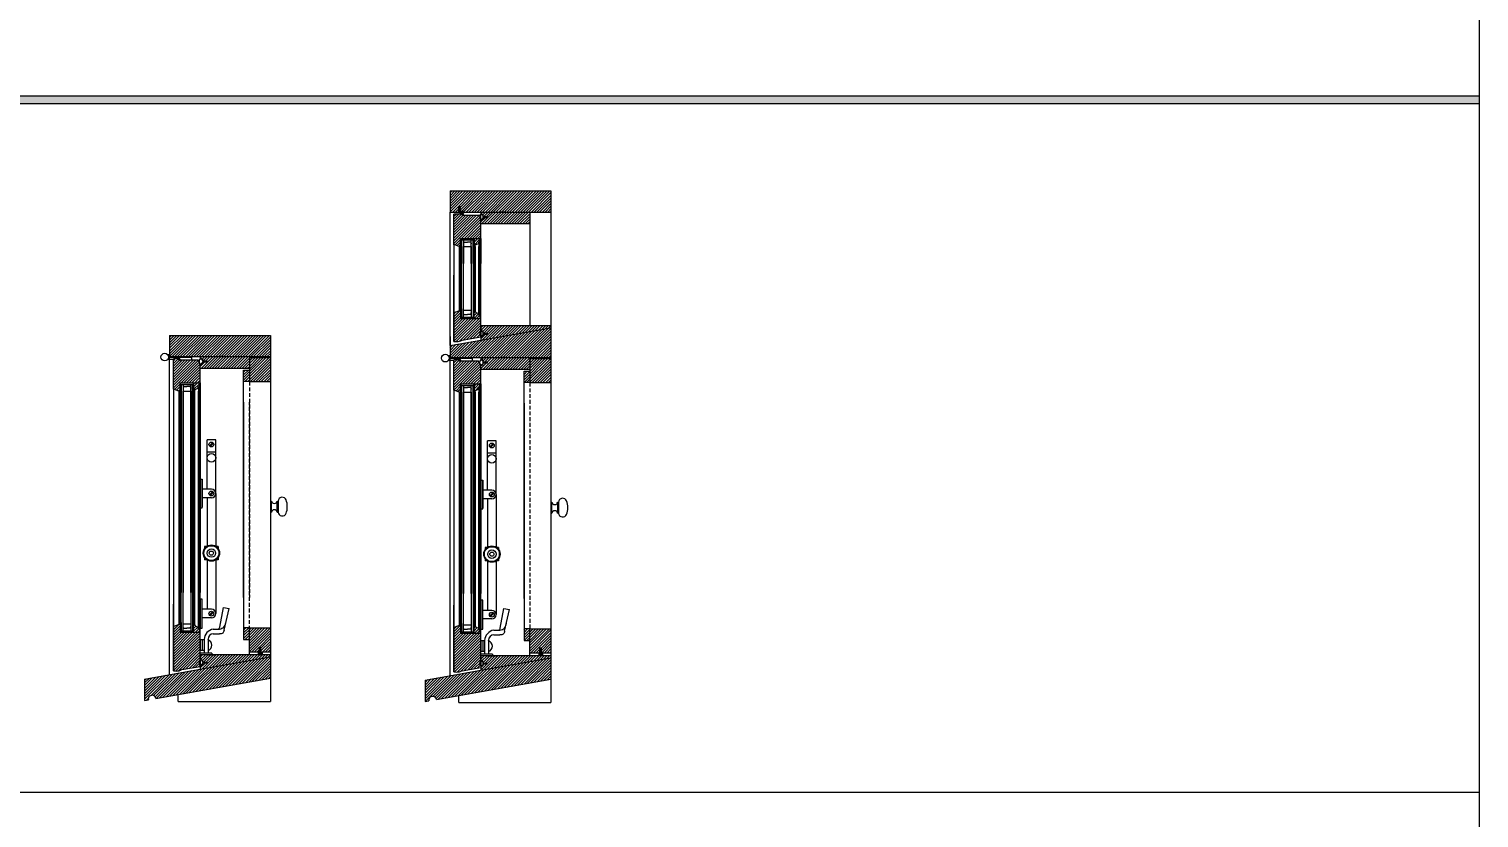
# Model space of a CAD drawing. Header units: inches. Extents: x 1985 to 11287, y 379 to 3234.
# Drawn here: x 8972.1 to 9066.4, y 1465.5 to 1516.9 of the extents above; entities that cross this region are included whole.
import ezdxf

# ---------------------------------------------------------------- set-up
doc = ezdxf.new("R2010")
doc.units = ezdxf.units.IN
doc.header["$MEASUREMENT"] = 0
doc.linetypes.add('HIDDEN', pattern=[0.375, 0.25, -0.125])
for name, color, linetype in [('glass 99', 6, 'CONTINUOUS'), ('glazing tape 99', 7, 'CONTINUOUS'), ('hardware 99', 94, 'CONTINUOUS'), ('hatch 99', 1, 'CONTINUOUS'), ('screen 99', 4, 'CONTINUOUS'), ('separation 99', 3, 'CONTINUOUS'), ('weatherstripping 99', 5, 'CONTINUOUS'), ('wood detail 99', 7, 'CONTINUOUS')]:
    doc.layers.add(name, color=color, linetype=linetype)
pattern_1 = [(45, (8568.73304, 1927.68147), (-0.088388348, 0.088388348), [])]

msp = doc.modelspace()

# ---------------------------------------------------------------- hatches: boundary and pattern name
at = {"layer": 'glazing tape 99'}
h = msp.add_hatch(color=256, dxfattribs=at)
h.paths.add_polyline_path([(9000.224884, 1502.689541), (9000.162384, 1502.689541), (9000.162384, 1503.225256), (9000.224884, 1503.225256)])
h.paths.add_polyline_path([(9001.037384, 1502.689541), (9000.974884, 1502.689541), (9000.974884, 1503.225256), (9001.037384, 1503.225256)])
h = msp.add_hatch(color=256, dxfattribs=at)
h.paths.add_polyline_path([(9000.224884, 1498.53966), (9000.162384, 1498.53966), (9000.162384, 1498.003945), (9000.224884, 1498.003945)])
h.paths.add_polyline_path([(9001.037384, 1498.53966), (9000.974884, 1498.53966), (9000.974884, 1498.003945), (9001.037384, 1498.003945)])
h = msp.add_hatch(color=256, dxfattribs=at)
h.paths.add_polyline_path([(8981.984291, 1493.281457), (8981.921791, 1493.281457), (8981.921791, 1493.817172), (8981.984291, 1493.817172)])
h.paths.add_polyline_path([(8982.796791, 1493.281457), (8982.734291, 1493.281457), (8982.734291, 1493.817172), (8982.796791, 1493.817172)])
h = msp.add_hatch(color=256, dxfattribs=at)
h.paths.add_polyline_path([(9000.224884, 1493.215335), (9000.162384, 1493.215335), (9000.162384, 1493.751049), (9000.224884, 1493.751049)])
h.paths.add_polyline_path([(9001.037384, 1493.215335), (9000.974884, 1493.215335), (9000.974884, 1493.751049), (9001.037384, 1493.751049)])
h = msp.add_hatch(color=256, dxfattribs=at)
h.paths.add_polyline_path([(8981.984291, 1478.131575), (8981.921791, 1478.131575), (8981.921791, 1477.595861), (8981.984291, 1477.595861)])
h.paths.add_polyline_path([(8982.796791, 1478.131575), (8982.734291, 1478.131575), (8982.734291, 1477.595861), (8982.796791, 1477.595861)])
h = msp.add_hatch(color=256, dxfattribs=at)
h.paths.add_polyline_path([(9000.224884, 1478.065453), (9000.162384, 1478.065453), (9000.162384, 1477.529739), (9000.224884, 1477.529739)])
h.paths.add_polyline_path([(9001.037384, 1478.065453), (9000.974884, 1478.065453), (9000.974884, 1477.529739), (9001.037384, 1477.529739)])
at = {"layer": 'hatch 99'}
h = msp.add_hatch(dxfattribs=at)
h.set_pattern_fill('ANSI31', color=256, style=0)
h.set_pattern_definition(pattern_1)
h.paths.add_polyline_path([(9006.037384, 1506.314541), (8999.474884, 1506.314541), (8999.474884, 1504.939541), (9000.037433, 1504.939541), (9000.037433, 1505.314541), (9000.107433, 1505.314541), (9000.107433, 1505.002041), (9000.357433, 1505.002041), (9000.357433, 1504.939541), (9006.037384, 1504.939541)])
h.paths.add_polyline_path([(9004.662384, 1504.939541), (9001.474884, 1504.939541), (9001.474884, 1504.814541, -0.365977382), (9001.659761, 1504.658291), (9001.912384, 1504.658291), (9001.912384, 1504.595791), (9001.659761, 1504.595791, -0.365977382), (9001.474884, 1504.439541), (9001.474884, 1504.189541), (9004.662384, 1504.189541)])
h = msp.add_hatch(dxfattribs=at)
h.set_pattern_fill('ANSI31', color=256, style=0)
h.set_pattern_definition(pattern_1)
h.paths.add_polyline_path([(9001.474884, 1504.73085), (9000.28703, 1504.73085, 0.141972216), (8999.904688, 1504.812922, 0.035496617), (8999.724884, 1504.795856), (8999.724884, 1502.850256), (9000.099884, 1502.689541), (9000.162384, 1502.689541), (9000.162384, 1503.225256), (9001.474884, 1503.225256)])
h.paths.add_polyline_path([(9001.349884, 1503.002041), (9001.412384, 1503.002041), (9001.412384, 1503.225256), (9001.037384, 1503.225256), (9001.037384, 1502.689541), (9001.099884, 1502.689541, -0.375199902), (9001.224884, 1502.845791, 0.375199902)])
h = msp.add_hatch(dxfattribs=at)
h.set_pattern_fill('ANSI31', color=256, style=0)
h.set_pattern_definition(pattern_1)
h.paths.add_polyline_path([(9001.412384, 1498.22716), (9001.349884, 1498.22716), (9001.349884, 1498.240282, 0.350781055), (9001.224884, 1498.38341, -0.375199902), (9001.099884, 1498.53966), (9001.037384, 1498.53966), (9001.037384, 1498.003945), (9001.412384, 1498.003945)])
h.paths.add_polyline_path([(9001.474884, 1497.535708), (9001.474884, 1498.003945), (9000.162384, 1498.003945), (9000.162384, 1498.53966), (9000.099884, 1498.53966), (8999.724884, 1498.378945), (8999.724884, 1498.298588), (8999.724884, 1496.525903, 0.035496617), (8999.904688, 1496.508837, 0.12567906), (9000.267663, 1496.598451), (9001.474884, 1496.811317), (9001.474884, 1496.880087, -0.239084783), (9001.427572, 1496.911043, -0.267119603), (9001.427572, 1497.160372, -0.239084783), (9001.474884, 1497.191328)])
h.paths.add_polyline_path([(9006.037384, 1497.402682), (9006.037384, 1497.535708), (9001.474884, 1497.535708), (9001.474884, 1497.223208, -0.365977382), (9001.659761, 1497.066958), (9001.912384, 1497.066958), (9001.912384, 1497.004458), (9001.659761, 1497.004458, -0.365977382), (9001.474884, 1496.848208), (9001.474884, 1496.59819)])
h.paths.add_polyline_path([(9006.037384, 1497.215335), (9006.037384, 1497.402682), (9001.474884, 1496.59819), (8999.474884, 1496.245536), (8999.474884, 1495.465335), (9006.037384, 1495.465335)])
h.paths.add_polyline_path([(9004.662384, 1495.465335), (9001.474884, 1495.465335), (9001.474884, 1495.340335, -0.365977382), (9001.659761, 1495.184085), (9001.912384, 1495.184085), (9001.912384, 1495.121585), (9001.659761, 1495.121585, -0.365977382), (9001.474884, 1494.965335), (9001.474884, 1494.715335), (9004.662384, 1494.715335)])
h.paths.add_polyline_path([(9001.474884, 1494.881644, 0.060097207), (9001.460541, 1495.000544, -0.177474085), (9001.427572, 1495.02817, -0.13232149), (9001.394274, 1495.153879, 0.068181273), (9001.305603, 1495.256644), (9000.168673, 1495.256644, -0.358681487), (9000.166711, 1495.2364), (9000.154745, 1495.224434, -0.35180203), (9000.134828, 1495.222257), (8999.950061, 1495.340094, 0.033177957), (8999.904688, 1495.338715, 0.035496617), (8999.724884, 1495.321649), (8999.724884, 1493.376049), (9000.099884, 1493.215335), (9000.162384, 1493.215335), (9000.162384, 1493.751049), (9001.474884, 1493.751049)])
h.paths.add_polyline_path([(9001.412384, 1493.751049), (9001.037384, 1493.751049), (9001.037384, 1493.215335), (9001.099884, 1493.215335, -0.375199902), (9001.224884, 1493.371585, 0.375199902), (9001.349884, 1493.527835), (9001.412384, 1493.527835)])
h = msp.add_hatch(dxfattribs=at)
h.set_pattern_fill('ANSI31', color=256, style=0)
h.set_pattern_definition(pattern_1)
h.paths.add_polyline_path([(8987.796791, 1496.906457), (8981.234291, 1496.906457), (8981.234291, 1495.531457), (8987.796791, 1495.531457)])
h.paths.add_polyline_path([(8986.421791, 1495.531457), (8983.234291, 1495.531457), (8983.234291, 1495.406457, -0.365977382), (8983.419169, 1495.250207), (8983.671791, 1495.250207), (8983.671791, 1495.187707), (8983.419169, 1495.187707, -0.365977382), (8983.234291, 1495.031457), (8983.234291, 1494.781457), (8986.421791, 1494.781457)])
h.paths.add_polyline_path([(8983.234291, 1494.947766, 0.060097207), (8983.219948, 1495.066666, -0.177474085), (8983.186979, 1495.094293, -0.13232149), (8983.153681, 1495.220002, 0.068181273), (8983.06501, 1495.322766), (8981.928081, 1495.322766, -0.358681487), (8981.926119, 1495.302522), (8981.914153, 1495.290556, -0.35180203), (8981.894236, 1495.28838), (8981.709468, 1495.406216, 0.033177957), (8981.664095, 1495.404838, 0.035496617), (8981.484291, 1495.387772), (8981.484291, 1493.442172), (8981.859291, 1493.281457), (8981.921791, 1493.281457), (8981.921791, 1493.817172), (8983.234291, 1493.817172)])
h.paths.add_polyline_path([(8983.171791, 1493.817172), (8982.796791, 1493.817172), (8982.796791, 1493.281457), (8982.859291, 1493.281457, -0.375199902), (8982.984291, 1493.437707, 0.350781059), (8983.109291, 1493.580835), (8983.109291, 1493.593957), (8983.171791, 1493.593957)])
h = msp.add_hatch(dxfattribs=at)
h.set_pattern_fill('ANSI31', color=256, style=0)
h.set_pattern_definition(pattern_1)
h.paths.add_polyline_path([(8987.796791, 1495.468957), (8986.421791, 1495.468957), (8986.421791, 1493.906457), (8987.796791, 1493.906457)])
h.paths.add_polyline_path([(8986.421791, 1494.656457), (8986.046791, 1494.656457), (8986.046791, 1493.906457), (8986.421791, 1493.906457)])
h = msp.add_hatch(dxfattribs=at)
h.set_pattern_fill('ANSI31', color=256, style=0)
h.set_pattern_definition(pattern_1)
h.paths.add_polyline_path([(9006.037384, 1495.402835), (9004.662384, 1495.402835), (9004.662384, 1493.840335), (9006.037384, 1493.840335)])
h.paths.add_polyline_path([(9004.662384, 1494.590335), (9004.287384, 1494.590335), (9004.287384, 1493.840335), (9004.662384, 1493.840335)])
h = msp.add_hatch(dxfattribs=at)
h.set_pattern_fill('ANSI31', color=256, style=0)
h.set_pattern_definition(pattern_1)
h.paths.add_polyline_path([(8986.421791, 1477.883708), (8986.046791, 1477.883708), (8986.046791, 1477.133708), (8986.421791, 1477.133708)])
h.paths.add_polyline_path([(8987.796791, 1477.883708), (8986.421791, 1477.883708), (8986.421791, 1476.321208), (8987.061407, 1476.321208), (8987.061407, 1476.633704), (8987.155407, 1476.633704), (8987.155407, 1476.321208), (8987.796791, 1476.321208)])
h.paths.add_polyline_path([(8987.796791, 1475.994598), (8987.796791, 1476.127624), (8983.234291, 1476.127624), (8983.234291, 1475.815124, -0.365977382), (8983.419169, 1475.658874), (8983.671791, 1475.658874), (8983.671791, 1475.596374), (8983.419169, 1475.596374, -0.365977382), (8983.234291, 1475.440124), (8983.234291, 1475.190106)])
h.paths.add_polyline_path([(8987.796791, 1475.994598), (8983.234291, 1475.190106), (8979.609291, 1474.550921), (8979.609291, 1473.154709), (8979.853352, 1473.197744, -1), (8980.345756, 1473.284568), (8987.796791, 1474.598386)])
h.paths.add_polyline_path([(8983.234291, 1477.595861), (8981.921791, 1477.595861), (8981.921791, 1478.131575), (8981.859291, 1478.131575), (8981.484291, 1477.970861), (8981.484291, 1477.890504), (8981.484291, 1475.087919, 0.035496617), (8981.664095, 1475.070853, 0.12567906), (8982.027071, 1475.160467), (8983.234291, 1475.373332), (8983.234291, 1476.127624)])
h.paths.add_polyline_path([(8983.171791, 1477.819075), (8983.109291, 1477.819075), (8983.109291, 1477.832198, 0.350781055), (8982.984291, 1477.975325, -0.375199902), (8982.859291, 1478.131575), (8982.796791, 1478.131575), (8982.796791, 1477.595861), (8983.171791, 1477.595861)])
h = msp.add_hatch(dxfattribs=at)
h.set_pattern_fill('ANSI31', color=256, style=0)
h.set_pattern_definition(pattern_1)
h.paths.add_polyline_path([(9004.662384, 1477.817585), (9004.287384, 1477.817585), (9004.287384, 1477.067585), (9004.662384, 1477.067585)])
h.paths.add_polyline_path([(9006.037384, 1477.817585), (9004.662384, 1477.817585), (9004.662384, 1476.255085), (9005.301999, 1476.255085), (9005.301999, 1476.567582), (9005.395999, 1476.567582), (9005.395999, 1476.255085), (9006.037384, 1476.255085)])
h.paths.add_polyline_path([(9006.037384, 1475.928475), (9006.037384, 1476.061501), (9001.474884, 1476.061501), (9001.474884, 1475.749001, -0.365977382), (9001.659761, 1475.592751), (9001.912384, 1475.592751), (9001.912384, 1475.530251), (9001.659761, 1475.530251, -0.365977382), (9001.474884, 1475.374001), (9001.474884, 1475.123984)])
h.paths.add_polyline_path([(9006.037384, 1475.928475), (9001.474884, 1475.123984), (8997.849884, 1474.484798), (8997.849884, 1473.088587), (8998.093944, 1473.131621, -1), (8998.586348, 1473.218445), (9006.037384, 1474.532264)])
h.paths.add_polyline_path([(9001.474884, 1476.061501), (9001.474884, 1477.529739), (9000.162384, 1477.529739), (9000.162384, 1478.065453), (9000.099884, 1478.065453), (8999.724884, 1477.904739), (8999.724884, 1477.824381), (8999.724884, 1475.021797, 0.035496617), (8999.904688, 1475.00473, 0.12567906), (9000.267663, 1475.094344), (9001.474884, 1475.30721)])
h.paths.add_polyline_path([(9001.412384, 1477.752953), (9001.349884, 1477.752953), (9001.349884, 1477.766075, 0.350781055), (9001.224884, 1477.909203, -0.375199902), (9001.099884, 1478.065453), (9001.037384, 1478.065453), (9001.037384, 1477.529739), (9001.412384, 1477.529739)])
at = {"layer": 'separation 99'}
msp.add_hatch(color=256, dxfattribs=at).paths.add_polyline_path([(8870.077342, 1512.489951), (8870.077342, 1512.239951), (8870.077342, 1511.989951), (9066.39145, 1511.989951), (9066.39145, 1512.489951)])
at = {"layer": 'weatherstripping 99'}
h = msp.add_hatch(dxfattribs=at)
h.set_pattern_fill('HONEY', color=256, scale=0.25, angle=-90, style=0)
h.set_pattern_definition([(90, (8740.556088, 1084.225092), (0.0270632938, 0.046875), [0.03125, -0.0625]), (330, (8740.556088, 1084.225092), (0.027063294, -0.0468749999), [0.03125, -0.0625]), (30, (8740.556088, 1084.225092), (0.0541265877, 1e-10), [-0.0625, 0.03125])])
h.paths.add_polyline_path([(9000.198237, 1504.995816, 0.232445164), (9000.18557, 1505.002041), (9000.115933, 1505.002041, -0.414213562), (9000.099933, 1505.018041), (9000.099933, 1505.135041), (9000.131433, 1505.208085), (9000.072558, 1505.249163, 0.153488459), (9000.063403, 1505.252041), (9000.053433, 1505.252041, 0.414213562), (9000.037433, 1505.236041), (9000.037433, 1504.948314, 0.256161577), (9000.04483, 1504.934824), (9000.320601, 1504.75895, 0.35180203), (9000.340518, 1504.761126), (9000.352484, 1504.773092, 0.377155593), (9000.353837, 1504.794181)])
h = msp.add_hatch(dxfattribs=at)
h.set_pattern_fill('HONEY', color=256, scale=0.25, angle=-90, style=0)
h.set_pattern_definition([(270, (9314.881512, 1813.383389), (0.0270632937, -0.046875), [0.03125, -0.0625]), (30, (9314.881512, 1813.383389), (0.027063294, 0.0468749999), [0.03125, -0.0625]), (330, (9314.881512, 1813.383389), (0.0541265877, -1e-10), [-0.0625, 0.03125])])
h.paths.add_polyline_path([(8981.800947, 1495.48757, -0.622790253), (8981.80728, 1495.500457), (8981.922805, 1495.500457, 0.414213562), (8981.930805, 1495.508457), (8981.930805, 1495.523457, 0.414213562), (8981.922805, 1495.531457), (8981.619068, 1495.531457, 0.414213562), (8981.611068, 1495.523457), (8981.611068, 1495.477744, 0.256161577), (8981.618465, 1495.464254), (8981.894236, 1495.28838, 0.35180203), (8981.914153, 1495.290556), (8981.926119, 1495.302522, 0.377155593), (8981.927472, 1495.323611)])
h = msp.add_hatch(dxfattribs=at)
h.set_pattern_fill('HONEY', color=256, scale=0.25, angle=-90, style=0)
h.set_pattern_definition([(270, (9333.122105, 1813.317266), (0.0270632937, -0.046875), [0.03125, -0.0625]), (30, (9333.122105, 1813.317266), (0.027063294, 0.0468749999), [0.03125, -0.0625]), (330, (9333.122105, 1813.317266), (0.0541265877, -1e-10), [-0.0625, 0.03125])])
h.paths.add_polyline_path([(9000.041539, 1495.421447, -0.622790253), (9000.047873, 1495.434335), (9000.163398, 1495.434335, 0.414213562), (9000.171398, 1495.442335), (9000.171398, 1495.457335, 0.414213562), (9000.163398, 1495.465335), (8999.859661, 1495.465335, 0.414213562), (8999.851661, 1495.457335), (8999.851661, 1495.411622, 0.256161577), (8999.859057, 1495.398132), (9000.134828, 1495.222257, 0.35180203), (9000.154745, 1495.224434), (9000.166711, 1495.2364, 0.377155593), (9000.168064, 1495.257488)])
for points in [[(8986.998907, 1476.290204), (8986.998907, 1476.321177), (8987.094428, 1476.321196), (8987.124155, 1476.354786), (8987.124155, 1476.41458), (8987.061907, 1476.371043), (8987.061907, 1476.39934), (8987.124155, 1476.442876), (8987.124155, 1476.521765), (8987.061907, 1476.478229), (8987.061907, 1476.506526), (8987.140655, 1476.57305), (8987.155407, 1476.57305), (8987.155407, 1476.321208), (8987.248907, 1476.321226), (8987.248907, 1476.290204)], [(9005.239499, 1476.224082), (9005.239499, 1476.255055), (9005.33502, 1476.255073), (9005.364747, 1476.288663), (9005.364747, 1476.348457), (9005.302499, 1476.304921), (9005.302499, 1476.333218), (9005.364747, 1476.376754), (9005.364747, 1476.455642), (9005.302499, 1476.412106), (9005.302499, 1476.440403), (9005.381247, 1476.506928), (9005.395999, 1476.506928), (9005.395999, 1476.255085), (9005.489499, 1476.255103), (9005.489499, 1476.224082)]]:
    msp.add_hatch(color=256, dxfattribs=at).paths.add_polyline_path(points)
h = msp.add_hatch(dxfattribs=at)
h.set_pattern_fill('ANSI36', color=256, scale=0.125, angle=405, style=0)
h.set_pattern_definition([(270, (10577.220859, 1288.497795), (-0.015625, -0.02734375), [0.0390625, -0.0078125, 0, -0.0078125])])
h.paths.add_polyline_path([(8986.998907, 1476.135764), (8986.998907, 1476.290204), (8987.248907, 1476.290204), (8987.248907, 1476.122662)])
h = msp.add_hatch(dxfattribs=at)
h.set_pattern_fill('ANSI36', color=256, scale=0.125, angle=405, style=0)
h.set_pattern_definition([(270, (10595.461451, 1288.431672), (-0.015625, -0.02734375), [0.0390625, -0.0078125, 0, -0.0078125])])
h.paths.add_polyline_path([(9005.239499, 1476.069641), (9005.239499, 1476.224082), (9005.489499, 1476.224082), (9005.489499, 1476.056539)])

# ---------------------------------------------------------------- linework, layer by layer
at = {"layer": 'glass 99'}
for p, q in [((9000.224884, 1503.131506), (9000.224884, 1501.582423)), ((9000.224884, 1502.595791), (9000.224884, 1503.131506)), ((9000.224884, 1503.131506), (9000.974884, 1503.131506)), ((9000.224884, 1498.097695), (9000.224884, 1502.595791)), ((9000.349884, 1503.131506), (9000.349884, 1501.582423)), ((9000.379875, 1502.989636), (9000.349884, 1502.881853)), ((9000.349884, 1498.097695), (9000.349884, 1502.689541)), ((9000.349884, 1502.689541), (9000.849884, 1502.689541)), ((9000.379875, 1502.989636), (9000.599884, 1502.989636)), ((9000.819892, 1502.989636), (9000.599884, 1502.989636)), ((9000.819892, 1502.989636), (9000.849884, 1502.881853)), ((9000.849884, 1501.582423), (9000.849884, 1503.131506)), ((9000.849884, 1502.689541), (9000.849884, 1498.097695)), ((9000.974884, 1501.582423), (9000.974884, 1503.131506)), ((9000.974884, 1502.595791), (9000.974884, 1498.097695)), ((9000.224884, 1498.63341), (9000.224884, 1498.097695)), ((9000.849884, 1498.53966), (9000.349884, 1498.53966)), ((9000.224884, 1498.097695), (9000.974884, 1498.097695)), ((9000.379875, 1498.275279), (9000.349884, 1498.383062)), ((9000.379875, 1498.275279), (9000.599884, 1498.275279)), ((9000.819892, 1498.275279), (9000.599884, 1498.275279)), ((9000.819892, 1498.275279), (9000.849884, 1498.383062)), ((8981.984291, 1493.723422), (8981.984291, 1480.174339)), ((8981.984291, 1493.187707), (8981.984291, 1493.723422)), ((8981.984291, 1493.723422), (8982.734291, 1493.723422)), ((8982.109291, 1493.723422), (8982.109291, 1480.174339)), ((8982.609291, 1480.174339), (8982.609291, 1493.723422)), ((8982.734291, 1480.174339), (8982.734291, 1493.723422)), ((8981.984291, 1477.689611), (8981.984291, 1493.187707)), ((8982.139283, 1493.581552), (8982.109291, 1493.473769)), ((8982.109291, 1477.689611), (8982.109291, 1493.281457)), ((8982.109291, 1493.281457), (8982.609291, 1493.281457)), ((8982.139283, 1493.581552), (8982.359291, 1493.581552)), ((8982.5793, 1493.581552), (8982.359291, 1493.581552)), ((8982.5793, 1493.581552), (8982.609291, 1493.473769)), ((8982.609291, 1493.281457), (8982.609291, 1477.689611)), ((8982.734291, 1493.187707), (8982.734291, 1477.689611)), ((9000.224884, 1493.657299), (9000.224884, 1480.108216)), ((9000.224884, 1493.121585), (9000.224884, 1493.657299)), ((9000.224884, 1493.657299), (9000.974884, 1493.657299)), ((9000.224884, 1477.623489), (9000.224884, 1493.121585)), ((9000.349884, 1493.657299), (9000.349884, 1480.108216)), ((9000.379875, 1493.515429), (9000.349884, 1493.407646)), ((9000.349884, 1477.623489), (9000.349884, 1493.215335)), ((9000.349884, 1493.215335), (9000.849884, 1493.215335)), ((9000.379875, 1493.515429), (9000.599884, 1493.515429)), ((9000.819892, 1493.515429), (9000.599884, 1493.515429)), ((9000.819892, 1493.515429), (9000.849884, 1493.407646)), ((9000.849884, 1480.108216), (9000.849884, 1493.657299)), ((9000.849884, 1493.215335), (9000.849884, 1477.623489)), ((9000.974884, 1480.108216), (9000.974884, 1493.657299)), ((9000.974884, 1493.121585), (9000.974884, 1477.623489)), ((8981.984291, 1478.225325), (8981.984291, 1477.689611)), ((8981.984291, 1477.689611), (8982.734291, 1477.689611)), ((8982.609291, 1478.131575), (8982.109291, 1478.131575)), ((8982.139283, 1477.867195), (8982.109291, 1477.974978)), ((8982.139283, 1477.867195), (8982.359291, 1477.867195)), ((8982.5793, 1477.867195), (8982.359291, 1477.867195)), ((8982.5793, 1477.867195), (8982.609291, 1477.974978)), ((9000.224884, 1478.159203), (9000.224884, 1477.623489)), ((9000.849884, 1478.065453), (9000.349884, 1478.065453)), ((9000.379875, 1477.801073), (9000.349884, 1477.908855)), ((9000.379875, 1477.801073), (9000.599884, 1477.801073)), ((9000.819892, 1477.801073), (9000.599884, 1477.801073)), ((9000.819892, 1477.801073), (9000.849884, 1477.908855)), ((9000.224884, 1477.623489), (9000.974884, 1477.623489))]:
    msp.add_line(p, q, dxfattribs=at)
at = {"layer": 'hardware 99', "color": 94}
for p, q in [((8981.234291, 1495.656457), (8981.144961, 1495.656457)), ((8981.484291, 1495.343957), (8981.144961, 1495.343957)), ((8981.234291, 1495.531457), (8981.16983, 1495.531457)), ((8982.66983, 1495.468957), (8981.16983, 1495.468957)), ((8981.232725, 1495.468957), (8981.192424, 1495.343957)), ((8982.66983, 1495.468957), (8982.66983, 1495.322766)), ((8999.474884, 1495.590335), (8999.385553, 1495.590335)), ((8999.724884, 1495.277835), (8999.385553, 1495.277835)), ((8999.474884, 1495.465335), (8999.410423, 1495.465335)), ((9000.910423, 1495.402835), (8999.410423, 1495.402835)), ((8999.473317, 1495.402835), (8999.433017, 1495.277835)), ((9000.910423, 1495.402835), (9000.910423, 1495.256644)), ((8983.671791, 1487.76745), (8983.671791, 1490.127537)), ((8984.234291, 1490.127537), (8983.671791, 1490.127537)), ((8984.039197, 1489.945387), (8983.822691, 1489.728881)), ((8984.234291, 1487.76745), (8984.234291, 1490.127537)), ((9001.912384, 1487.701327), (9001.912384, 1490.061414)), ((9002.474884, 1490.061414), (9001.912384, 1490.061414)), ((9002.474884, 1487.701327), (9002.474884, 1490.061414)), ((8984.234291, 1489.315037), (8983.671791, 1489.315037)), ((8984.083392, 1489.901193), (8983.866885, 1489.684687)), ((9002.474884, 1489.248914), (9001.912384, 1489.248914)), ((9002.27979, 1489.879265), (9002.063284, 1489.662758)), ((9002.323984, 1489.835071), (9002.107478, 1489.618564)), ((8983.671791, 1486.908787), (8983.671791, 1487.76745)), ((8984.234291, 1486.627537), (8984.234291, 1487.76745)), ((9001.912384, 1486.842664), (9001.912384, 1487.701327)), ((9002.474884, 1486.561414), (9002.474884, 1487.701327)), ((8983.953041, 1486.908787), (8983.359291, 1486.908787)), ((8983.953041, 1486.346287), (8983.359291, 1486.346287)), ((8983.671791, 1486.346287), (8983.671791, 1483.194444)), ((8984.039197, 1486.757887), (8983.822691, 1486.541381)), ((8984.083392, 1486.713693), (8983.866885, 1486.497187)), ((8984.234291, 1486.627537), (8984.234291, 1483.194444)), ((9002.193634, 1486.842664), (9001.599884, 1486.842664)), ((9002.193634, 1486.280164), (9001.599884, 1486.280164)), ((9001.912384, 1486.280164), (9001.912384, 1483.128322)), ((9002.27979, 1486.691765), (9002.063284, 1486.475258)), ((9002.323984, 1486.647571), (9002.107478, 1486.431064)), ((9002.474884, 1486.561414), (9002.474884, 1483.128322)), ((8987.796791, 1486.129403), (8987.859291, 1486.129403)), ((8987.796791, 1485.410703), (8987.859291, 1485.410703)), ((8987.859291, 1485.410703), (8987.859291, 1486.129403)), ((8988.234291, 1485.410703), (8988.234291, 1486.129403)), ((8988.234291, 1486.129403), (8988.296791, 1486.129403)), ((8988.234291, 1485.410703), (8988.296791, 1485.410703)), ((8988.296791, 1486.129403), (8988.296791, 1485.410703)), ((9006.037384, 1486.06328), (9006.099884, 1486.06328)), ((9006.037384, 1485.34458), (9006.099884, 1485.34458)), ((9006.099884, 1485.34458), (9006.099884, 1486.06328)), ((9006.474884, 1485.34458), (9006.474884, 1486.06328)), ((9006.474884, 1486.06328), (9006.537384, 1486.06328)), ((9006.474884, 1485.34458), (9006.537384, 1485.34458)), ((9006.537384, 1486.06328), (9006.537384, 1485.34458)), ((8983.651677, 1483.181251), (8983.515541, 1483.181251)), ((8983.515541, 1483.181251), (8983.515541, 1483.045115)), ((8983.515541, 1482.442386), (8983.515541, 1482.306251)), ((8984.390541, 1483.181251), (8984.254405, 1483.181251)), ((8984.390541, 1483.181251), (8984.390541, 1483.045115)), ((8984.390541, 1482.442386), (8984.390541, 1482.306251)), ((9001.89227, 1483.115128), (9001.756134, 1483.115128)), ((9001.756134, 1483.115128), (9001.756134, 1482.978992)), ((9002.631134, 1483.115128), (9002.494998, 1483.115128)), ((9002.631134, 1483.115128), (9002.631134, 1482.978992)), ((8983.651677, 1482.306251), (8983.515541, 1482.306251)), ((8983.671791, 1482.293057), (8983.671791, 1480.053136)), ((8984.234291, 1482.293057), (8984.234291, 1480.053136)), ((8984.390541, 1482.306251), (8984.254405, 1482.306251)), ((9001.756134, 1482.376264), (9001.756134, 1482.240128)), ((9001.89227, 1482.240128), (9001.756134, 1482.240128)), ((9001.912384, 1482.226934), (9001.912384, 1479.987014)), ((9002.474884, 1482.226934), (9002.474884, 1479.987014)), ((9002.631134, 1482.240128), (9002.494998, 1482.240128)), ((9002.631134, 1482.376264), (9002.631134, 1482.240128)), ((8983.671791, 1480.053136), (8983.671791, 1479.087501)), ((8984.234291, 1480.053136), (8984.234291, 1478.806251)), ((9001.912384, 1479.987014), (9001.912384, 1479.021378)), ((9002.474884, 1479.987014), (9002.474884, 1478.740128)), ((8983.953041, 1479.087501), (8983.359291, 1479.087501)), ((8984.039197, 1478.936601), (8983.822691, 1478.720094)), ((8984.083392, 1478.892407), (8983.866885, 1478.6759)), ((8984.499788, 1477.928785), (8984.734291, 1479.208215)), ((8984.734291, 1479.208215), (8985.103147, 1479.140608)), ((8984.785312, 1477.731553), (8985.103147, 1479.140608)), ((9002.193634, 1479.021378), (9001.599884, 1479.021378)), ((9002.27979, 1478.870478), (9002.063284, 1478.653972)), ((9002.323984, 1478.826284), (9002.107478, 1478.609778)), ((9002.740381, 1477.862662), (9002.974884, 1479.142092)), ((9002.974884, 1479.142092), (9003.343739, 1479.074485)), ((9003.025905, 1477.66543), (9003.343739, 1479.074485)), ((8983.953041, 1478.525001), (8983.359291, 1478.525001)), ((8984.078041, 1477.799159), (8984.47603, 1477.799159)), ((9002.193634, 1478.458878), (9001.599884, 1478.458878)), ((9002.318634, 1477.733037), (9002.716622, 1477.733037)), ((8983.234291, 1477.096409), (8983.234291, 1476.408909)), ((8983.484291, 1477.096409), (8983.234291, 1477.096409)), ((8983.359291, 1477.096409), (8983.359291, 1476.408909)), ((8983.484291, 1477.127659), (8983.484291, 1476.227624)), ((8983.734291, 1477.127659), (8983.734291, 1477.144286)), ((8983.734291, 1477.127659), (8983.734291, 1476.227624)), ((8984.078041, 1477.488036), (8984.47603, 1477.488036)), ((9001.474884, 1477.030287), (9001.474884, 1476.342787)), ((9001.724884, 1477.030287), (9001.474884, 1477.030287)), ((9001.599884, 1477.030287), (9001.599884, 1476.342787)), ((9001.724884, 1477.061537), (9001.724884, 1476.161501)), ((9001.974884, 1477.061537), (9001.974884, 1477.078163)), ((9001.974884, 1477.061537), (9001.974884, 1476.161501)), ((9002.318634, 1477.421913), (9002.716622, 1477.421913)), ((8983.484291, 1476.408909), (8983.234291, 1476.408909)), ((8983.984291, 1476.227624), (8983.234291, 1476.227624)), ((8983.984291, 1476.127624), (8983.234291, 1476.127624)), ((8983.671791, 1476.127624), (8984.234291, 1476.127624)), ((8983.984291, 1476.227624), (8983.984291, 1476.127624)), ((9001.724884, 1476.342787), (9001.474884, 1476.342787)), ((9002.224884, 1476.161501), (9001.474884, 1476.161501)), ((9002.224884, 1476.061501), (9001.474884, 1476.061501)), ((9001.912384, 1476.061501), (9002.474884, 1476.061501)), ((9002.224884, 1476.161501), (9002.224884, 1476.061501))]:
    msp.add_line(p, q, dxfattribs=at)
for points in [[(8983.234291, 1485.737624), (8983.234291, 1487.565037), (8983.359291, 1487.565037), (8983.359291, 1485.737624)], [(8983.234291, 1487.51745), (8983.234291, 1485.690037), (8983.359291, 1485.690037), (8983.359291, 1487.51745)], [(9001.474884, 1485.671502), (9001.474884, 1487.498914), (9001.599884, 1487.498914), (9001.599884, 1485.671502)], [(9001.474884, 1487.451327), (9001.474884, 1485.623914), (9001.599884, 1485.623914), (9001.599884, 1487.451327)]]:
    msp.add_lwpolyline(points, dxfattribs=at)
for points in [[(8983.234291, 1479.743751), (8983.234291, 1477.868751), (8983.359291, 1477.868751), (8983.359291, 1479.743751)], [(9001.474884, 1479.677628), (9001.474884, 1477.802628), (9001.599884, 1477.802628), (9001.599884, 1479.677628)]]:
    msp.add_lwpolyline(points, close=True, dxfattribs=at)
for centre, radius in [((8980.921791, 1495.500207), 0.25), ((8999.162384, 1495.434085), 0.25), ((8983.953041, 1489.815037), 0.15625), ((8983.953041, 1488.940037), 0.28125), ((9002.193634, 1488.873914), 0.28125), ((9002.193634, 1489.748914), 0.15625), ((8983.953041, 1486.627537), 0.15625), ((9002.193634, 1486.561414), 0.15625), ((8983.953041, 1482.743751), 0.53125), ((8983.953041, 1482.743751), 0.5), ((8983.953041, 1482.743751), 0.484375), ((8983.953041, 1482.743751), 0.272431), ((8983.953041, 1482.743751), 0.136216), ((9002.193634, 1482.677628), 0.53125), ((9002.193634, 1482.677628), 0.5), ((9002.193634, 1482.677628), 0.484375), ((9002.193634, 1482.677628), 0.272431), ((9002.193634, 1482.677628), 0.136216), ((8983.953041, 1478.806251), 0.15625), ((9002.193634, 1478.740128), 0.15625)]:
    msp.add_circle(centre, radius, dxfattribs=at)
for centre, radius, start, end in [((8981.144961, 1495.718957), 0.0625, 224.427004, 270), ((8999.385553, 1495.652835), 0.0625, 224.427004, 270), ((8981.144961, 1495.281457), 0.0625, 90, 135.572996), ((8999.385553, 1495.215335), 0.0625, 90, 135.572996), ((8983.953041, 1486.627537), 0.28125, 270, 90), ((8987.569478, 1485.770054), 1.321014, 340.73395118, 19.2685604), ((9002.193634, 1486.561414), 0.28125, 270, 90), ((8988.046791, 1486.163778), 0.190625, 190.38885782, 349.61114218), ((8988.046791, 1485.376328), 0.190625, 10.38885782, 169.61114218), ((9006.287384, 1486.097655), 0.190625, 190.38885782, 349.61114218), ((9006.287384, 1485.310205), 0.190625, 10.38885782, 169.61114218), ((9005.810071, 1485.703931), 1.321014, 340.73395118, 19.2685604), ((8983.953041, 1478.806251), 0.28125, 270, 90), ((9002.193634, 1478.740128), 0.28125, 270, 90), ((8984.193326, 1477.098972), 0.709615, 99.34978414, 177.68305882), ((9002.433919, 1477.032849), 0.709615, 99.34978414, 177.68305882), ((8984.078041, 1477.144286), 0.34375, 90, 180), ((8983.622963, 1476.752659), 0.361328, 287.94525323, 72.05474677), ((9002.318634, 1477.078163), 0.34375, 90, 180), ((9001.863556, 1476.686537), 0.361328, 287.94525323, 72.05474677)]:
    msp.add_arc(centre, radius, start, end, dxfattribs=at)
for centre, start_param, end_param in [((8988.563041, 1486.129403), 3.45291961, 6.283185307), ((9006.803634, 1486.06328), 3.45291961, 6.283185307), ((8988.563041, 1485.410703), 0, 2.830500068), ((9006.803634, 1485.34458), 0, 2.830500068)]:
    msp.add_ellipse(centre, major_axis=(-0.26625, 0), ratio=0.938967136, start_param=start_param, end_param=end_param, dxfattribs=at)
for points in [[(8984.366825, 1477.799159), (8984.46345, 1477.839839), (8984.499788, 1477.928785)], [(8984.47603, 1477.799159), (8984.766869, 1477.930694), (8984.898879, 1478.235027)], [(8984.785312, 1477.731553), (8984.690529, 1477.532094), (8984.47603, 1477.488036)], [(9002.607417, 1477.733037), (9002.704043, 1477.773716), (9002.740381, 1477.862662)], [(9002.716622, 1477.733037), (9003.007462, 1477.864572), (9003.139471, 1478.168905)], [(9003.025905, 1477.66543), (9002.931121, 1477.465971), (9002.716622, 1477.421913)]]:
    msp.add_spline(points, degree=3, dxfattribs=at)
at = {"layer": 'screen 99', "color": 4, "linetype": 'HIDDEN'}
for p, q in [((8986.421791, 1493.906457), (8986.421791, 1479.861801)), ((9004.662384, 1493.840335), (9004.662384, 1477.692585)), ((8986.421791, 1477.758708), (8986.421791, 1492.559221))]:
    msp.add_line(p, q, dxfattribs=at)
at = {"layer": 'separation 99'}
for p, q in [((9066.39145, 1512.489951), (8870.077342, 1512.489951)), ((9066.39145, 1511.989951), (8870.077342, 1511.989951)), ((8912.617716, 1467.180652), (9066.39145, 1467.180652))]:
    msp.add_line(p, q, dxfattribs=at)
msp.add_lwpolyline([(8870.077342, 1602.358547), (9066.39145, 1602.358547), (9066.39145, 1422.121354), (8870.077342, 1422.121354)], close=True, dxfattribs=at)
at = {"layer": 'weatherstripping 99'}
for p, q in [((9000.037433, 1505.236041), (9000.037433, 1504.948314)), ((9000.053433, 1505.252041), (9000.063403, 1505.252041)), ((9000.072558, 1505.249163), (9000.131433, 1505.208085)), ((9000.131433, 1505.208085), (9000.099933, 1505.135041)), ((9000.099933, 1505.135041), (9000.099933, 1505.018041)), ((9000.320601, 1504.75895), (9000.04483, 1504.934824)), ((9000.18557, 1505.002041), (9000.115933, 1505.002041)), ((9000.198237, 1504.995816), (9000.353837, 1504.794181)), ((9000.340518, 1504.761126), (9000.352484, 1504.773092)), ((9001.912384, 1504.627041), (9001.631134, 1504.627041)), ((9001.912384, 1497.035708), (9001.631134, 1497.035708)), ((8981.611068, 1495.477744), (8981.611068, 1495.523457)), ((8981.894236, 1495.28838), (8981.618465, 1495.464254)), ((8981.619068, 1495.531457), (8981.922805, 1495.531457)), ((8981.800947, 1495.48757), (8981.927472, 1495.323611)), ((8981.922805, 1495.500457), (8981.80728, 1495.500457)), ((8981.914153, 1495.290556), (8981.926119, 1495.302522)), ((8981.930805, 1495.523457), (8981.930805, 1495.508457)), ((8983.671791, 1495.218957), (8983.390541, 1495.218957)), ((8999.851661, 1495.411622), (8999.851661, 1495.457335)), ((9000.134828, 1495.222257), (8999.859057, 1495.398132)), ((8999.859661, 1495.465335), (9000.163398, 1495.465335)), ((9000.041539, 1495.421447), (9000.168064, 1495.257488)), ((9000.163398, 1495.434335), (9000.047873, 1495.434335)), ((9000.154745, 1495.224434), (9000.166711, 1495.2364)), ((9000.171398, 1495.457335), (9000.171398, 1495.442335)), ((9001.912384, 1495.152835), (9001.631134, 1495.152835)), ((8986.998907, 1476.321177), (8987.094428, 1476.321196)), ((8986.998907, 1476.321177), (8986.998907, 1476.122662)), ((8987.248907, 1476.290204), (8986.998907, 1476.290204)), ((8987.248907, 1476.122662), (8986.998907, 1476.122662)), ((8987.140655, 1476.57305), (8987.061907, 1476.506526)), ((8987.124155, 1476.521765), (8987.061907, 1476.478229)), ((8987.061907, 1476.506526), (8987.061907, 1476.478229)), ((8987.124155, 1476.442876), (8987.061907, 1476.39934)), ((8987.124155, 1476.41458), (8987.061907, 1476.371043)), ((8987.061907, 1476.39934), (8987.061907, 1476.371043)), ((8987.094428, 1476.321196), (8987.124155, 1476.354786)), ((8987.124155, 1476.442876), (8987.124155, 1476.521765)), ((8987.124155, 1476.354786), (8987.124155, 1476.41458)), ((8987.140655, 1476.57305), (8987.155407, 1476.57305)), ((8987.155407, 1476.57305), (8987.140655, 1476.57305)), ((8987.155407, 1476.321208), (8987.155407, 1476.57305)), ((8987.155407, 1476.321208), (8987.248907, 1476.321226)), ((8987.248907, 1476.321226), (8987.248907, 1476.122662)), ((9005.239499, 1476.255055), (9005.33502, 1476.255073)), ((9005.239499, 1476.255055), (9005.239499, 1476.056539)), ((9005.489499, 1476.224082), (9005.239499, 1476.224082)), ((9005.489499, 1476.056539), (9005.239499, 1476.056539)), ((9005.381247, 1476.506928), (9005.302499, 1476.440403)), ((9005.364747, 1476.455642), (9005.302499, 1476.412106)), ((9005.302499, 1476.440403), (9005.302499, 1476.412106)), ((9005.364747, 1476.376754), (9005.302499, 1476.333218)), ((9005.364747, 1476.348457), (9005.302499, 1476.304921)), ((9005.302499, 1476.333218), (9005.302499, 1476.304921)), ((9005.33502, 1476.255073), (9005.364747, 1476.288663)), ((9005.364747, 1476.376754), (9005.364747, 1476.455642)), ((9005.364747, 1476.288663), (9005.364747, 1476.348457)), ((9005.381247, 1476.506928), (9005.395999, 1476.506928)), ((9005.395999, 1476.506928), (9005.381247, 1476.506928)), ((9005.395999, 1476.255085), (9005.395999, 1476.506928)), ((9005.395999, 1476.255085), (9005.489499, 1476.255103)), ((9005.489499, 1476.255103), (9005.489499, 1476.056539)), ((8983.671791, 1475.627624), (8983.390541, 1475.627624)), ((9001.912384, 1475.561501), (9001.631134, 1475.561501))]:
    msp.add_line(p, q, dxfattribs=at)
for centre, radius, start, end in [((9000.053433, 1505.236041), 0.016, 90, 180), ((9000.063403, 1505.236041), 0.016, 55.09543751, 90), ((9000.053433, 1504.948314), 0.016, 180, 237.47209795), ((9000.115933, 1505.018041), 0.016, 180, 270), ((9000.18557, 1504.986041), 0.016, 37.65699188, 90), ((9000.329204, 1504.77244), 0.016, 237.47209795, 315), ((9000.34117, 1504.784406), 0.016, 315, 37.65699188), ((9001.644271, 1504.627041), 0.25, 150.08871422, 209.91128578), ((9001.481747, 1504.72054), 0.0625, 85.80195244, 150.08871422), ((9001.481747, 1504.533543), 0.0625, 209.91128578, 274.19804756), ((9001.474884, 1504.627041), 0.15625, 274.19804756, 85.80195244), ((9001.644271, 1497.035708), 0.25, 150.08871422, 209.91128578), ((9001.481747, 1497.129206), 0.0625, 85.80195244, 150.08871422), ((9001.481747, 1496.942209), 0.0625, 209.91128578, 274.19804756), ((9001.474884, 1497.035708), 0.15625, 274.19804756, 85.80195244), ((8981.619068, 1495.523457), 0.008, 90, 180), ((8981.627068, 1495.477744), 0.016, 180, 237.47209795), ((8981.80728, 1495.492457), 0.008, 90, 217.65699188), ((8981.902839, 1495.30187), 0.016, 237.47209795, 315), ((8981.922805, 1495.523457), 0.008, 0, 90), ((8981.922805, 1495.508457), 0.008, 270, 0), ((8981.914805, 1495.313836), 0.016, 315, 37.65699188), ((8983.403679, 1495.218957), 0.25, 150.08871422, 209.91128578), ((8983.241154, 1495.312456), 0.0625, 85.80195244, 150.08871422), ((8983.241154, 1495.125459), 0.0625, 209.91128578, 274.19804756), ((8983.234291, 1495.218957), 0.15625, 274.19804756, 85.80195244), ((8999.859661, 1495.457335), 0.008, 90, 180), ((8999.867661, 1495.411622), 0.016, 180, 237.47209795), ((9000.047873, 1495.426335), 0.008, 90, 217.65699188), ((9000.143432, 1495.235747), 0.016, 237.47209795, 315), ((9000.163398, 1495.457335), 0.008, 0, 90), ((9000.163398, 1495.442335), 0.008, 270, 0), ((9000.155398, 1495.247713), 0.016, 315, 37.65699188), ((9001.644271, 1495.152835), 0.25, 150.08871422, 209.91128578), ((9001.481747, 1495.246333), 0.0625, 85.80195244, 150.08871422), ((9001.481747, 1495.059336), 0.0625, 209.91128578, 274.19804756), ((9001.474884, 1495.152835), 0.15625, 274.19804756, 85.80195244), ((8983.403679, 1475.627624), 0.25, 150.08871422, 209.91128578), ((8983.241154, 1475.721122), 0.0625, 85.80195244, 150.08871422), ((8983.241154, 1475.534125), 0.0625, 209.91128578, 274.19804756), ((8983.234291, 1475.627624), 0.15625, 274.19804756, 85.80195244), ((9001.644271, 1475.561501), 0.25, 150.08871422, 209.91128578), ((9001.481747, 1475.654999), 0.0625, 85.80195244, 150.08871422), ((9001.481747, 1475.468003), 0.0625, 209.91128578, 274.19804756), ((9001.474884, 1475.561501), 0.15625, 274.19804756, 85.80195244)]:
    msp.add_arc(centre, radius, start, end, dxfattribs=at)
at = {"layer": 'wood detail 99'}
for p, q in [((8999.474884, 1506.314541), (8999.474884, 1504.939541)), ((8999.474884, 1506.314541), (9006.037384, 1506.314541)), ((9006.037384, 1506.314541), (9006.037384, 1497.215335)), ((9000.037433, 1504.939541), (9000.037433, 1505.314541)), ((9000.037433, 1505.314541), (9000.107433, 1505.314541)), ((9000.107433, 1505.314541), (9000.107433, 1505.002041)), ((8999.474884, 1496.245536), (8999.474884, 1504.939541)), ((8999.474884, 1504.939541), (9000.037433, 1504.939541)), ((8999.724884, 1502.814541), (8999.724884, 1504.795856)), ((9000.107433, 1505.002041), (9000.357433, 1505.002041)), ((9000.28703, 1504.73085), (9001.474884, 1504.73085)), ((9000.357433, 1505.002041), (9000.357433, 1504.939541)), ((9000.357433, 1504.939541), (9006.037384, 1504.939541)), ((9001.474884, 1504.939541), (9003.099884, 1504.939541)), ((9001.474884, 1504.939541), (9001.474884, 1504.814541)), ((9001.474884, 1503.225256), (9001.474884, 1504.73085)), ((9001.474884, 1504.189541), (9004.662384, 1504.189541)), ((9003.099884, 1504.939541), (9002.724884, 1504.939541)), ((9004.662384, 1504.939541), (9004.662384, 1497.535708)), ((9000.162384, 1502.689541), (9000.162384, 1503.225256)), ((9001.474884, 1503.225256), (9001.474884, 1501.582423)), ((8999.724884, 1502.930613), (8999.724884, 1501.582423)), ((8999.724884, 1502.814541), (8999.724884, 1498.378945)), ((9000.099884, 1498.53966), (9000.099884, 1502.689541)), ((9000.099884, 1502.689541), (9000.224884, 1502.689541)), ((9000.162384, 1502.689541), (9000.162384, 1498.53966)), ((9000.974884, 1502.689541), (9001.099884, 1502.689541)), ((9001.037384, 1502.689541), (9001.037384, 1498.53966)), ((9001.099884, 1502.689541), (9001.099884, 1498.53966)), ((9001.349884, 1503.002041), (9001.349884, 1501.582423)), ((9001.349884, 1498.22716), (9001.349884, 1502.689541)), ((9001.412384, 1503.002041), (9001.412384, 1501.582423)), ((9001.412384, 1498.22716), (9001.412384, 1502.689541)), ((9001.474884, 1498.003945), (9001.474884, 1502.689541)), ((8999.724884, 1498.298588), (8999.724884, 1500.838078)), ((9000.099884, 1498.53966), (9000.162384, 1498.53966)), ((9000.224884, 1498.53966), (9000.162384, 1498.53966)), ((9000.162384, 1498.53966), (9000.162384, 1498.003945)), ((9001.037384, 1498.53966), (9000.974884, 1498.53966)), ((8999.724884, 1498.420813), (8999.724884, 1496.525903)), ((8999.724884, 1496.525903), (8999.724884, 1498.420813)), ((9001.474884, 1496.921837), (9001.474884, 1498.003945)), ((9001.474884, 1497.660708), (9001.474884, 1497.848208)), ((9001.474884, 1497.535708), (9001.474884, 1496.59819)), ((9006.037384, 1497.535708), (9001.474884, 1497.535708)), ((8981.234291, 1496.906457), (8981.234291, 1495.531457)), ((8981.234291, 1496.906457), (8987.796791, 1496.906457)), ((8987.796791, 1496.906457), (8987.796791, 1495.531457)), ((8999.474884, 1496.840335), (8999.474884, 1495.465335)), ((8999.474884, 1496.245536), (9001.474884, 1496.59819)), ((9000.267663, 1496.598451), (9001.474884, 1496.811317)), ((9001.474884, 1496.59819), (9006.037384, 1497.402682)), ((9006.037384, 1497.215335), (9006.037384, 1495.465335)), ((8981.234291, 1474.837452), (8981.234291, 1495.531457)), ((8981.234291, 1495.531457), (8987.796791, 1495.531457)), ((8981.484291, 1493.406457), (8981.484291, 1495.387772)), ((8981.921438, 1495.322766), (8983.06501, 1495.322766)), ((8983.234291, 1495.531457), (8984.859291, 1495.531457)), ((8983.234291, 1495.531457), (8983.234291, 1495.406457)), ((8983.234291, 1493.817172), (8983.234291, 1495.031457)), ((8983.234291, 1494.781457), (8986.421791, 1494.781457)), ((8984.859291, 1495.531457), (8984.484291, 1495.531457)), ((8986.046791, 1479.861801), (8986.046791, 1494.656457)), ((8986.046791, 1494.656457), (8986.421791, 1494.656457)), ((8986.421791, 1495.531457), (8986.421791, 1494.781457)), ((8986.421791, 1495.531457), (8986.421791, 1493.906457)), ((8986.421791, 1495.468957), (8987.796791, 1495.468957)), ((8987.796791, 1495.531457), (8987.796791, 1473.088587)), ((8999.474884, 1474.77133), (8999.474884, 1495.465335)), ((8999.474884, 1495.465335), (9006.037384, 1495.465335)), ((8999.724884, 1493.340335), (8999.724884, 1495.321649)), ((9000.16203, 1495.256644), (9001.305603, 1495.256644)), ((9001.474884, 1495.465335), (9003.099884, 1495.465335)), ((9001.474884, 1495.465335), (9001.474884, 1495.340335)), ((9001.474884, 1493.751049), (9001.474884, 1494.965335)), ((9001.474884, 1494.715335), (9004.662384, 1494.715335)), ((9003.099884, 1495.465335), (9002.724884, 1495.465335)), ((9004.662384, 1495.465335), (9004.662384, 1494.715335)), ((9004.662384, 1495.465335), (9004.662384, 1493.840335)), ((9004.662384, 1495.402835), (9006.037384, 1495.402835)), ((9006.037384, 1495.465335), (9006.037384, 1473.022464)), ((8981.921791, 1493.281457), (8981.921791, 1493.817172)), ((8983.234291, 1493.817172), (8983.234291, 1480.174339)), ((8986.421791, 1493.906457), (8986.046791, 1493.906457)), ((8986.421791, 1493.906457), (8987.796791, 1493.906457)), ((9000.162384, 1493.215335), (9000.162384, 1493.751049)), ((9001.474884, 1493.751049), (9001.474884, 1480.108216)), ((9004.287384, 1479.795678), (9004.287384, 1494.590335)), ((9004.287384, 1494.590335), (9004.662384, 1494.590335)), ((9004.662384, 1493.840335), (9004.287384, 1493.840335)), ((9004.662384, 1493.840335), (9006.037384, 1493.840335)), ((8981.484291, 1493.522529), (8981.484291, 1480.174339)), ((8981.484291, 1493.406457), (8981.484291, 1477.970861)), ((8981.859291, 1478.131575), (8981.859291, 1493.281457)), ((8981.859291, 1493.281457), (8981.984291, 1493.281457)), ((8981.921791, 1493.281457), (8981.921791, 1478.131575)), ((8982.734291, 1493.281457), (8982.859291, 1493.281457)), ((8982.796791, 1493.281457), (8982.796791, 1478.131575)), ((8982.859291, 1493.281457), (8982.859291, 1478.131575)), ((8983.109291, 1493.593957), (8983.109291, 1480.174339)), ((8983.109291, 1477.819075), (8983.109291, 1493.281457)), ((8983.171791, 1493.593957), (8983.171791, 1480.174339)), ((8983.171791, 1477.819075), (8983.171791, 1493.281457)), ((8983.234291, 1477.595861), (8983.234291, 1493.281457)), ((8999.724884, 1493.456406), (8999.724884, 1480.108216)), ((8999.724884, 1493.340335), (8999.724884, 1477.904739)), ((9000.099884, 1478.065453), (9000.099884, 1493.215335)), ((9000.099884, 1493.215335), (9000.224884, 1493.215335)), ((9000.162384, 1493.215335), (9000.162384, 1478.065453)), ((9000.974884, 1493.215335), (9001.099884, 1493.215335)), ((9001.037384, 1493.215335), (9001.037384, 1478.065453)), ((9001.099884, 1493.215335), (9001.099884, 1478.065453)), ((9001.349884, 1493.527835), (9001.349884, 1480.108216)), ((9001.349884, 1477.752953), (9001.349884, 1493.215335)), ((9001.412384, 1493.527835), (9001.412384, 1480.108216)), ((9001.412384, 1477.752953), (9001.412384, 1493.215335)), ((9001.474884, 1477.529739), (9001.474884, 1493.215335)), ((8986.046791, 1492.559221), (8986.046791, 1477.133708)), ((9004.287384, 1492.493098), (9004.287384, 1477.067585)), ((8981.484291, 1477.890504), (8981.484291, 1479.429994)), ((8999.724884, 1477.824381), (8999.724884, 1479.363871)), ((8981.484291, 1478.012729), (8981.484291, 1475.087919)), ((8981.484291, 1475.087919), (8981.484291, 1478.012729)), ((8981.859291, 1478.131575), (8981.921791, 1478.131575)), ((8981.984291, 1478.131575), (8981.921791, 1478.131575)), ((8981.921791, 1478.131575), (8981.921791, 1477.595861)), ((8982.796791, 1478.131575), (8982.734291, 1478.131575)), ((8986.421791, 1477.883708), (8986.046791, 1477.883708)), ((8986.421791, 1476.133708), (8986.421791, 1477.883708)), ((8986.421791, 1477.883708), (8987.796791, 1477.883708)), ((8986.421791, 1476.133708), (8986.421791, 1477.758708)), ((8999.724884, 1477.946607), (8999.724884, 1475.021797)), ((8999.724884, 1475.021797), (8999.724884, 1477.946607)), ((9000.099884, 1478.065453), (9000.162384, 1478.065453)), ((9000.224884, 1478.065453), (9000.162384, 1478.065453)), ((9000.162384, 1478.065453), (9000.162384, 1477.529739)), ((9001.037384, 1478.065453), (9000.974884, 1478.065453)), ((9004.662384, 1477.817585), (9004.287384, 1477.817585)), ((9004.662384, 1476.067585), (9004.662384, 1477.817585)), ((9004.662384, 1477.817585), (9006.037384, 1477.817585)), ((9004.662384, 1476.067585), (9004.662384, 1477.692585)), ((8983.234291, 1475.513753), (8983.234291, 1477.595861)), ((8983.234291, 1477.252624), (8983.234291, 1477.440124)), ((8986.046791, 1477.133708), (8986.421791, 1477.133708)), ((9001.474884, 1475.44763), (9001.474884, 1477.529739)), ((9001.474884, 1477.186501), (9001.474884, 1477.374001)), ((9004.287384, 1477.067585), (9004.662384, 1477.067585)), ((8983.234291, 1476.127624), (8983.234291, 1475.190106)), ((8987.796791, 1476.127624), (8983.234291, 1476.127624)), ((8983.234291, 1475.190106), (8987.796791, 1475.994598)), ((8984.859291, 1476.127624), (8984.234291, 1476.127624)), ((8986.421791, 1476.321208), (8987.061407, 1476.321208)), ((8987.061407, 1476.633704), (8987.061407, 1476.321208)), ((8987.155407, 1476.633704), (8987.155407, 1476.321208)), ((8987.155407, 1476.32305), (8987.155407, 1476.57305)), ((8987.155407, 1476.321208), (8987.796791, 1476.321208)), ((9001.474884, 1476.061501), (9001.474884, 1475.123984)), ((9006.037384, 1476.061501), (9001.474884, 1476.061501)), ((9001.474884, 1475.123984), (9006.037384, 1475.928475)), ((9003.099884, 1476.061501), (9002.474884, 1476.061501)), ((9004.662384, 1476.255085), (9005.301999, 1476.255085)), ((9005.301999, 1476.567582), (9005.301999, 1476.255085)), ((9005.395999, 1476.567582), (9005.395999, 1476.255085)), ((9005.395999, 1476.256928), (9005.395999, 1476.506928)), ((9005.395999, 1476.255085), (9006.037384, 1476.255085)), ((8979.609291, 1474.550921), (8983.234291, 1475.190106)), ((8982.027071, 1475.160467), (8983.234291, 1475.373332)), ((8997.849884, 1474.484798), (9001.474884, 1475.123984)), ((9000.267663, 1475.094344), (9001.474884, 1475.30721)), ((8979.609291, 1474.550921), (8979.609291, 1473.154709)), ((8980.345756, 1473.284568), (8987.796791, 1474.598386)), ((8997.849884, 1474.484798), (8997.849884, 1473.088587)), ((8998.586348, 1473.218445), (9006.037384, 1474.532264)), ((8979.609291, 1473.154709), (8979.853352, 1473.197744)), ((8981.796791, 1473.088587), (8981.796791, 1473.540425)), ((8981.796791, 1473.088587), (8987.796791, 1473.088587)), ((8997.849884, 1473.088587), (8998.093944, 1473.131621)), ((9000.037384, 1473.022464), (9000.037384, 1473.474302)), ((9000.037384, 1473.022464), (9006.037384, 1473.022464))]:
    msp.add_line(p, q, dxfattribs=at)
at = {"layer": 'wood detail 99', "color": 7}
for p, q in [((9001.659761, 1504.658291), (9001.912384, 1504.658291)), ((9001.659761, 1504.595791), (9001.912384, 1504.595791)), ((9001.912384, 1504.595791), (9001.912384, 1504.658291)), ((9000.162384, 1503.225256), (9001.474884, 1503.225256)), ((8999.724884, 1502.850256), (9000.099884, 1502.689541)), ((8999.724884, 1498.378945), (9000.099884, 1498.53966)), ((9000.162384, 1498.003945), (9001.474884, 1498.003945)), ((9001.659761, 1497.066958), (9001.912384, 1497.066958)), ((9001.659761, 1497.004458), (9001.912384, 1497.004458)), ((9001.912384, 1497.004458), (9001.912384, 1497.066958)), ((8983.419169, 1495.250207), (8983.671791, 1495.250207)), ((8983.419169, 1495.187707), (8983.671791, 1495.187707)), ((8983.671791, 1495.187707), (8983.671791, 1495.250207)), ((9001.659761, 1495.184085), (9001.912384, 1495.184085)), ((9001.659761, 1495.121585), (9001.912384, 1495.121585)), ((9001.912384, 1495.121585), (9001.912384, 1495.184085)), ((8981.921791, 1493.817172), (8983.234291, 1493.817172)), ((9000.162384, 1493.751049), (9001.474884, 1493.751049)), ((8981.484291, 1493.442172), (8981.859291, 1493.281457)), ((8999.724884, 1493.376049), (9000.099884, 1493.215335)), ((8981.484291, 1477.970861), (8981.859291, 1478.131575)), ((8999.724884, 1477.904739), (9000.099884, 1478.065453)), ((8981.921791, 1477.595861), (8983.234291, 1477.595861)), ((9000.162384, 1477.529739), (9001.474884, 1477.529739)), ((8987.155407, 1476.633704), (8987.061407, 1476.633704)), ((9005.395999, 1476.567582), (9005.301999, 1476.567582)), ((8983.419169, 1475.658874), (8983.671791, 1475.658874)), ((8983.419169, 1475.596374), (8983.671791, 1475.596374)), ((8983.671791, 1475.596374), (8983.671791, 1475.658874)), ((9001.659761, 1475.592751), (9001.912384, 1475.592751)), ((9001.659761, 1475.530251), (9001.912384, 1475.530251)), ((9001.912384, 1475.530251), (9001.912384, 1475.592751))]:
    msp.add_line(p, q, dxfattribs=at)
for points in [[(9001.037384, 1503.225256), (9001.037384, 1502.689541), (9001.099884, 1502.689541, -0.375199902), (9001.224884, 1502.845791, 0.375199902), (9001.349884, 1503.002041), (9001.412384, 1503.002041), (9001.412384, 1503.225256)], [(9001.037384, 1498.003945), (9001.037384, 1498.53966), (9001.099884, 1498.53966, 0.375199902), (9001.224884, 1498.38341, -0.375199902), (9001.349884, 1498.22716), (9001.412384, 1498.22716), (9001.412384, 1498.003945)], [(8982.796791, 1493.817172), (8982.796791, 1493.281457), (8982.859291, 1493.281457, -0.375199902), (8982.984291, 1493.437707, 0.375199902), (8983.109291, 1493.593957), (8983.171791, 1493.593957), (8983.171791, 1493.817172)], [(9001.037384, 1493.751049), (9001.037384, 1493.215335), (9001.099884, 1493.215335, -0.375199902), (9001.224884, 1493.371585, 0.375199902), (9001.349884, 1493.527835), (9001.412384, 1493.527835), (9001.412384, 1493.751049)], [(8982.796791, 1477.595861), (8982.796791, 1478.131575), (8982.859291, 1478.131575, 0.375199902), (8982.984291, 1477.975325, -0.375199902), (8983.109291, 1477.819075), (8983.171791, 1477.819075), (8983.171791, 1477.595861)], [(9001.037384, 1477.529739), (9001.037384, 1478.065453), (9001.099884, 1478.065453, 0.375199902), (9001.224884, 1477.909203, -0.375199902), (9001.349884, 1477.752953), (9001.412384, 1477.752953), (9001.412384, 1477.529739)]]:
    msp.add_lwpolyline(points, format="xyb", dxfattribs=at)
at = {"layer": 'wood detail 99'}
for centre, radius, start, end in [((8999.934831, 1503.539637), 1.273642, 91.35613093, 99.48794194), ((8999.954252, 1504.112187), 0.702485, 61.7242348, 94.04586549), ((8999.910732, 1497.264268), 0.755455, 269.54163375, 298.194921), ((8999.934831, 1497.782122), 1.273642, 260.51205806, 268.64386907), ((8981.694238, 1494.131553), 1.273642, 91.35613093, 99.48794194), ((8981.697159, 1495.064015), 0.342422, 49.08206832, 95.54095109), ((8982.734291, 1494.947766), 0.5, 0, 48.59037789), ((8999.934831, 1494.06543), 1.273642, 91.35613093, 99.48794194), ((8999.937751, 1494.997893), 0.342422, 49.08206832, 95.54095109), ((9000.974884, 1494.881644), 0.5, 0, 48.59037789), ((8981.694238, 1476.344138), 1.273642, 260.51205806, 268.64386907), ((8981.670139, 1475.826284), 0.755455, 269.54163375, 298.194921), ((8999.934831, 1476.278015), 1.273642, 260.51205806, 268.64386907), ((8999.910732, 1475.760161), 0.755455, 269.54163375, 298.194921), ((8980.099554, 1473.241156), 0.25, 10, 190), ((8998.340146, 1473.175033), 0.25, 10, 190)]:
    msp.add_arc(centre, radius, start, end, dxfattribs=at)
at = {"layer": 'wood detail 99', "color": 7}
for centre, start, end in [((9001.474884, 1504.627041), 9.59406823, 90), ((9001.474884, 1504.627041), 270, 350.40593177), ((9001.474884, 1497.035708), 9.59406823, 90), ((9001.474884, 1497.035708), 270, 350.40593177), ((8983.234291, 1495.218957), 9.59406823, 90), ((8983.234291, 1495.218957), 270, 350.40593177), ((9001.474884, 1495.152835), 9.59406823, 90), ((9001.474884, 1495.152835), 270, 350.40593177), ((8983.234291, 1475.627624), 9.59406823, 90), ((8983.234291, 1475.627624), 270, 350.40593177), ((9001.474884, 1475.561501), 9.59406823, 90), ((9001.474884, 1475.561501), 270, 350.40593177)]:
    msp.add_arc(centre, 0.1875, start, end, dxfattribs=at)

doc.saveas('drawing.dxf')
